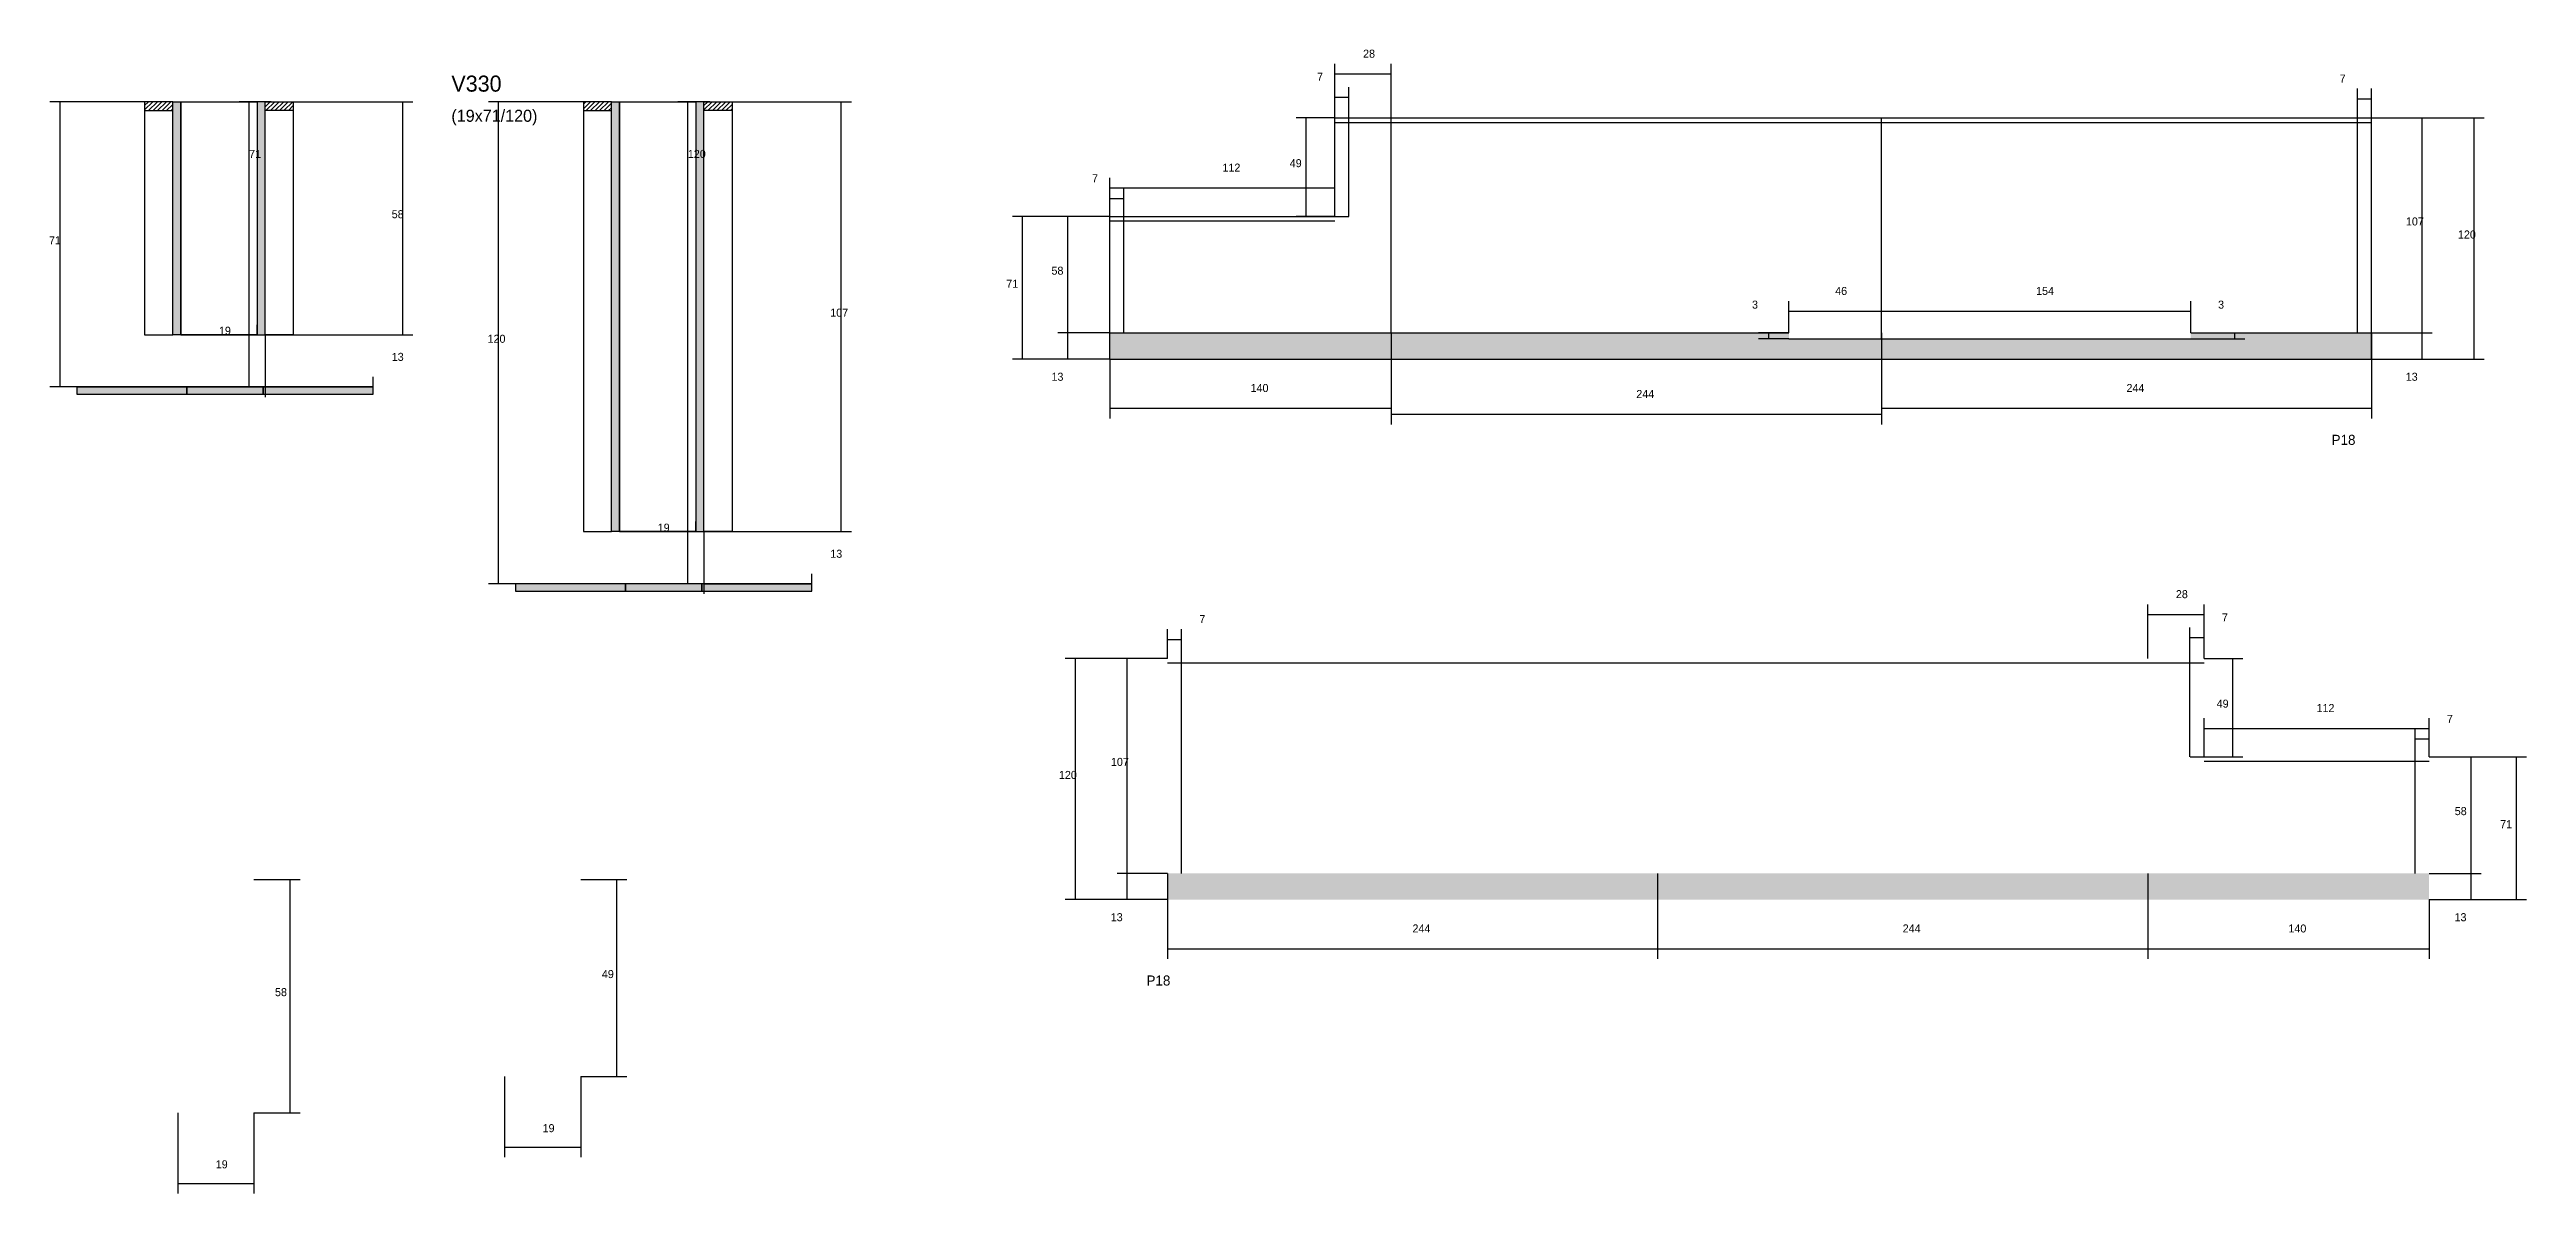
# Model space of a CAD drawing. Header units: metres. Extents: x 6779 to 8012, y 1912 to 2481.
import ezdxf

# ---------------------------------------------------------------- set-up
doc = ezdxf.new("R2010")
doc.units = ezdxf.units.M
for name, color, linetype in [('CONCRETO', 251, 'Continuous'), ('COTA', 241, 'Continuous'), ('Hachura', 253, 'Continuous'), ('Madeira', 126, 'Continuous'), ('NOMENCLATURA', 7, 'Continuous'), ('Painéis', 200, 'Continuous'), ('SARR_2.2x7', 40, 'Continuous'), ('Texto Seção', 7, 'Continuous')]:
    doc.layers.add(name, color=color, linetype=linetype)

msp = doc.modelspace()

# ---------------------------------------------------------------- hatches: boundary and pattern name
at = {"layer": 'COTA'}
h = msp.add_hatch(dxfattribs=at)
h.set_pattern_fill('AR-CONC', scale=0.03)
h.paths.add_polyline_path([(7844.9, 2339.8), (7844.9, 2336.8), (7844.9, 2336.8), (7644.9, 2336.8), (7644.9, 2336.8), (7644.9, 2339.8), (7644.9, 2339.8), (7306.9, 2339.8), (7306.9, 2339.8), (7306.9, 2326.8), (7306.9, 2326.8), (7934.9, 2326.8), (7934.9, 2326.8), (7934.9, 2339.8), (7934.9, 2339.8), (7844.9, 2339.8)])
h = msp.add_hatch(dxfattribs=at)
h.set_pattern_fill('AR-CONC', scale=0.03)
h.paths.add_polyline_path([(7963.5, 2057.8), (7963.5, 2070.8), (7963.5, 2070.8), (7335.5, 2070.8), (7335.5, 2070.8), (7335.5, 2057.8), (7335.5, 2057.8), (7963.5, 2057.8)])
at = {"layer": 'Hachura'}
h = msp.add_hatch(dxfattribs=at)
h.set_pattern_fill('ANSI31', scale=0.5)
h.paths.add_polyline_path([(6840.4, 2450.5), (6840.4, 2454.9), (6840.4, 2454.9), (6826.4, 2454.9), (6826.4, 2454.9), (6826.4, 2450.5), (6826.4, 2450.5), (6840.4, 2450.5)])
h = msp.add_hatch(color=8, dxfattribs=at)
h.dxf.hatch_style = 1
h.paths.add_polyline_path([(6840.4, 2338.9), (6844.4, 2338.9), (6844.4, 2338.9), (6844.4, 2454.9), (6844.4, 2454.9), (6840.4, 2454.9), (6840.4, 2454.9), (6840.4, 2338.9)])
h = msp.add_hatch(color=8, dxfattribs=at)
h.dxf.hatch_style = 1
h.paths.add_polyline_path([(6882.4, 2338.9), (6886.4, 2338.9), (6886.4, 2338.9), (6886.4, 2454.9), (6886.4, 2454.9), (6882.4, 2454.9), (6882.4, 2454.9), (6882.4, 2338.9)])
h = msp.add_hatch(dxfattribs=at)
h.set_pattern_fill('ANSI31', scale=0.5)
h.paths.add_polyline_path([(6886.4, 2450.5), (6886.4, 2454.9), (6886.4, 2454.9), (6900.4, 2454.9), (6900.4, 2454.9), (6900.4, 2450.5), (6900.4, 2450.5), (6886.4, 2450.5)])
h = msp.add_hatch(dxfattribs=at)
h.set_pattern_fill('ANSI31', scale=0.5)
h.paths.add_polyline_path([(7058.8, 2450.5), (7058.8, 2454.9), (7058.8, 2454.9), (7044.8, 2454.9), (7044.8, 2454.9), (7044.8, 2450.5), (7044.8, 2450.5), (7058.8, 2450.5)])
h = msp.add_hatch(color=8, dxfattribs=at)
h.dxf.hatch_style = 1
h.paths.add_polyline_path([(7058.8, 2240.9), (7062.8, 2240.9), (7062.8, 2240.9), (7062.8, 2454.9), (7062.8, 2454.9), (7058.8, 2454.9), (7058.8, 2454.9), (7058.8, 2240.9)])
h = msp.add_hatch(color=8, dxfattribs=at)
h.dxf.hatch_style = 1
h.paths.add_polyline_path([(7100.8, 2240.9), (7104.8, 2240.9), (7104.8, 2240.9), (7104.8, 2454.9), (7104.8, 2454.9), (7100.8, 2454.9), (7100.8, 2454.9), (7100.8, 2240.9)])
h = msp.add_hatch(dxfattribs=at)
h.set_pattern_fill('ANSI31', scale=0.5)
h.paths.add_polyline_path([(7104.8, 2450.5), (7104.8, 2454.9), (7104.8, 2454.9), (7118.8, 2454.9), (7118.8, 2454.9), (7118.8, 2450.5), (7118.8, 2450.5), (7104.8, 2450.5)])
h = msp.add_hatch(color=8, dxfattribs=at)
h.dxf.hatch_style = 1
h.paths.add_polyline_path([(6847.4, 2309.3), (6847.4, 2312.9), (6847.4, 2312.9), (6792.6, 2312.9), (6792.6, 2312.9), (6792.6, 2309.3), (6792.6, 2309.3), (6847.4, 2309.3)])
h = msp.add_hatch(color=8, dxfattribs=at)
h.dxf.hatch_style = 1
h.paths.add_polyline_path([(6885.4, 2309.3), (6885.4, 2312.9), (6885.4, 2312.9), (6847.4, 2312.9), (6847.4, 2312.9), (6847.4, 2309.3), (6847.4, 2309.3), (6885.4, 2309.3)])
h = msp.add_hatch(color=8, dxfattribs=at)
h.dxf.hatch_style = 1
h.paths.add_polyline_path([(6940.2, 2309.3), (6940.2, 2312.9), (6940.2, 2312.9), (6885.4, 2312.9), (6885.4, 2312.9), (6885.4, 2309.3), (6885.4, 2309.3), (6940.2, 2309.3)])
h = msp.add_hatch(color=8, dxfattribs=at)
h.dxf.hatch_style = 1
h.paths.add_polyline_path([(7065.8, 2211.3), (7065.8, 2214.9), (7065.8, 2214.9), (7011, 2214.9), (7011, 2214.9), (7011, 2211.3), (7011, 2211.3), (7065.8, 2211.3)])
h = msp.add_hatch(color=8, dxfattribs=at)
h.dxf.hatch_style = 1
h.paths.add_polyline_path([(7103.8, 2211.3), (7103.8, 2214.9), (7103.8, 2214.9), (7065.8, 2214.9), (7065.8, 2214.9), (7065.8, 2211.3), (7065.8, 2211.3), (7103.8, 2211.3)])
h = msp.add_hatch(color=8, dxfattribs=at)
h.dxf.hatch_style = 1
h.paths.add_polyline_path([(7158.6, 2211.3), (7158.6, 2214.9), (7158.6, 2214.9), (7103.8, 2214.9), (7103.8, 2214.9), (7103.8, 2211.3), (7103.8, 2211.3), (7158.6, 2211.3)])

# ---------------------------------------------------------------- linework, layer by layer
at = {"layer": 'CONCRETO'}
for points in [[(6844.4, 2454.9), (6844.4, 2454.9), (6882.4, 2454.9), (6882.4, 2426.9), (6882.4, 2426.9), (6882.4, 2338.9), (6844.4, 2338.9), (6844.4, 2454.9)], [(7062.8, 2454.9), (7062.8, 2454.9), (7100.8, 2454.9), (7100.8, 2426.9), (7100.8, 2426.9), (7100.8, 2240.9), (7062.8, 2240.9), (7062.8, 2454.9)]]:
    msp.add_lwpolyline(points, close=True, dxfattribs=at)
at = {"layer": 'COTA'}
for p, q in [((6840.4, 2454.9), (6779.3, 2454.9)), ((6784.3, 2312.9), (6784.3, 2454.9)), ((6889.4, 2454.9), (6873.4, 2454.9)), ((6878.4, 2312.9), (6878.4, 2454.9)), ((6886.4, 2454.9), (6959.9, 2454.9)), ((6954.9, 2338.9), (6954.9, 2454.9)), ((7058.8, 2454.9), (6997.6, 2454.9)), ((7002.6, 2214.9), (7002.6, 2454.9)), ((7107.8, 2454.9), (7091.8, 2454.9)), ((7096.8, 2214.9), (7096.8, 2454.9)), ((7104.8, 2454.9), (7178.2, 2454.9)), ((7173.2, 2240.9), (7173.2, 2454.9)), ((7418.9, 2446.8), (7418.9, 2462.2)), ((7418.9, 2457.2), (7425.9, 2457.2)), ((7425.9, 2446.8), (7425.9, 2462.2)), ((7927.9, 2446.8), (7927.9, 2461.4)), ((7927.9, 2456.4), (7934.9, 2456.4)), ((7934.9, 2446.8), (7934.9, 2461.4)), ((7306.8, 2397.8), (7306.8, 2411.7)), ((7306.8, 2406.7), (7313.8, 2406.7)), ((7313.8, 2397.8), (7313.8, 2411.7)), ((7306.9, 2397.8), (7281, 2397.8)), ((7286, 2339.8), (7286, 2397.8)), ((6844.4, 2338.9), (6844.4, 2343.9)), ((6882.4, 2338.9), (6882.4, 2343.9)), ((6844.4, 2338.9), (6882.4, 2338.9)), ((6886.4, 2338.9), (6959.9, 2338.9)), ((6886.4, 2338.9), (6886.4, 2307.9)), ((7306.9, 2339.8), (7281, 2339.8)), ((6792.6, 2312.9), (6779.3, 2312.9)), ((6889.4, 2312.9), (6873.4, 2312.9)), ((6886.4, 2312.9), (6940.2, 2312.9)), ((6940.2, 2312.9), (6940.2, 2317.9)), ((7062.8, 2240.9), (7062.8, 2245.9)), ((7100.8, 2240.9), (7100.8, 2245.9)), ((7062.8, 2240.9), (7100.8, 2240.9)), ((7104.8, 2240.9), (7178.2, 2240.9)), ((7104.8, 2240.9), (7104.8, 2209.9)), ((7158.6, 2214.9), (7158.6, 2219.9)), ((7011, 2214.9), (6997.6, 2214.9)), ((7107.8, 2214.9), (7091.8, 2214.9)), ((7104.8, 2214.9), (7158.6, 2214.9)), ((7335.5, 2177.8), (7335.5, 2192.3)), ((7335.5, 2187.3), (7342.5, 2187.3)), ((7342.5, 2177.8), (7342.5, 2192.3)), ((7844.5, 2177.8), (7844.5, 2193.2)), ((7844.5, 2188.2), (7851.5, 2188.2)), ((7851.5, 2177.8), (7851.5, 2193.2)), ((7956.6, 2128.8), (7956.6, 2142.7)), ((7956.6, 2137.7), (7963.6, 2137.7)), ((7963.6, 2128.8), (7963.6, 2142.7)), ((7963.5, 2128.8), (7989.4, 2128.8)), ((7984.4, 2070.8), (7984.4, 2128.8)), ((6880.8, 2067.7), (6903.8, 2067.7)), ((6898.8, 1951.7), (6898.8, 2067.7)), ((7043.5, 2067.7), (7066.5, 2067.7)), ((7061.5, 1969.7), (7061.5, 2067.7)), ((7963.5, 2070.8), (7989.4, 2070.8)), ((7005.5, 1969.7), (7005.5, 1929.5)), ((7043.5, 1969.7), (7043.5, 1929.5)), ((7043.5, 1969.7), (7066.5, 1969.7)), ((6842.9, 1951.7), (6842.9, 1911.5)), ((6880.8, 1951.7), (6880.8, 1911.5)), ((6880.8, 1951.7), (6903.8, 1951.7)), ((7005.5, 1934.5), (7043.5, 1934.5)), ((6842.9, 1916.5), (6880.8, 1916.5))]:
    msp.add_line(p, q, dxfattribs=at)
at = {"layer": 'Madeira'}
for points in [[(6840.4, 2450.5), (6840.4, 2454.9), (6826.4, 2454.9), (6826.4, 2450.5)], [(6840.4, 2454.9), (6826.4, 2454.9), (6826.4, 2338.9), (6840.4, 2338.9)], [(6886.4, 2450.5), (6886.4, 2454.9), (6900.4, 2454.9), (6900.4, 2450.5)], [(6886.4, 2454.9), (6900.4, 2454.9), (6900.4, 2338.9), (6886.4, 2338.9)], [(7058.8, 2450.5), (7058.8, 2454.9), (7044.8, 2454.9), (7044.8, 2450.5)], [(7058.8, 2454.9), (7044.8, 2454.9), (7044.8, 2240.9), (7058.8, 2240.9)], [(7104.8, 2450.5), (7104.8, 2454.9), (7118.8, 2454.9), (7118.8, 2450.5)], [(7104.8, 2454.9), (7118.8, 2454.9), (7118.8, 2240.9), (7104.8, 2240.9)]]:
    msp.add_lwpolyline(points, close=True, dxfattribs=at)
at = {"layer": 'Painéis'}
for p, q in [((7418.9, 2446.8), (7418.9, 2473.7)), ((7418.9, 2468.7), (7446.9, 2468.7)), ((7446.9, 2446.8), (7446.9, 2473.7)), ((7418.9, 2446.8), (7399.6, 2446.8)), ((7404.6, 2397.8), (7404.6, 2446.8)), ((7418.9, 2446.8), (7934.9, 2446.8)), ((7418.9, 2397.8), (7418.9, 2446.8)), ((7446.9, 2339.8), (7446.9, 2446.8)), ((7690.9, 2336.8), (7690.9, 2446.8)), ((7934.9, 2339.8), (7934.9, 2446.8)), ((7934.9, 2446.8), (7965.1, 2446.8)), ((7934.9, 2446.8), (7991, 2446.8)), ((7960.1, 2339.8), (7960.1, 2446.8)), ((7986, 2326.8), (7986, 2446.8)), ((7306.9, 2397.8), (7306.9, 2417)), ((7418.9, 2397.8), (7418.9, 2417)), ((7306.9, 2412), (7418.9, 2412)), ((7306.9, 2397.8), (7258.4, 2397.8)), ((7263.4, 2326.8), (7263.4, 2397.8)), ((7306.9, 2397.8), (7418.9, 2397.8)), ((7306.9, 2339.8), (7306.9, 2397.8)), ((7418.9, 2397.8), (7399.6, 2397.8)), ((7644.9, 2339.8), (7644.9, 2355.6)), ((7690.9, 2339.8), (7690.9, 2355.6)), ((7690.9, 2336.8), (7690.9, 2355.6)), ((7844.9, 2339.8), (7844.9, 2355.6)), ((7644.9, 2350.6), (7690.9, 2350.6)), ((7690.9, 2350.6), (7844.9, 2350.6)), ((7306.9, 2339.8), (7281, 2339.8)), ((7286, 2326.8), (7286, 2339.8)), ((7306.9, 2339.8), (7644.9, 2339.8)), ((7306.9, 2326.8), (7306.9, 2339.8)), ((7446.9, 2339.8), (7446.9, 2297.3)), ((7446.9, 2339.8), (7446.9, 2294.3)), ((7644.9, 2339.8), (7629.8, 2339.8)), ((7644.9, 2336.8), (7629.8, 2336.8)), ((7634.8, 2336.8), (7634.8, 2339.8)), ((7644.9, 2336.8), (7844.9, 2336.8)), ((7690.9, 2339.8), (7690.9, 2297.3)), ((7690.9, 2336.8), (7690.9, 2294.3)), ((7844.9, 2339.8), (7934.9, 2339.8)), ((7844.9, 2339.8), (7871.8, 2339.8)), ((7844.9, 2336.8), (7871.8, 2336.8)), ((7866.8, 2336.8), (7866.8, 2339.8)), ((7934.9, 2326.8), (7934.9, 2339.8)), ((7934.9, 2339.8), (7965.1, 2339.8)), ((7934.9, 2339.8), (7965.1, 2339.8)), ((7934.9, 2339.8), (7934.9, 2297.3)), ((7960.1, 2326.8), (7960.1, 2339.8)), ((7306.9, 2326.8), (7258.4, 2326.8)), ((7306.9, 2326.8), (7281, 2326.8)), ((7306.9, 2326.8), (7934.9, 2326.8)), ((7306.9, 2326.8), (7306.9, 2297.3)), ((7934.9, 2326.8), (7965.1, 2326.8)), ((7934.9, 2326.8), (7991, 2326.8)), ((6792.6, 2312.9), (6847.4, 2312.9)), ((6847.4, 2312.9), (6885.4, 2312.9)), ((6885.4, 2312.9), (6940.2, 2312.9)), ((7306.9, 2302.3), (7446.9, 2302.3)), ((7446.9, 2299.3), (7690.9, 2299.3)), ((7690.9, 2302.3), (7934.9, 2302.3)), ((7823.5, 2177.8), (7823.5, 2204.7)), ((7823.5, 2199.7), (7851.5, 2199.7)), ((7851.5, 2177.8), (7851.5, 2204.7)), ((7335.5, 2177.8), (7284.7, 2177.8)), ((7289.7, 2057.8), (7289.7, 2177.8)), ((7335.5, 2177.8), (7310.5, 2177.8)), ((7315.5, 2070.8), (7315.5, 2177.8)), ((7851.5, 2177.8), (7870.9, 2177.8)), ((7865.9, 2128.8), (7865.9, 2177.8)), ((7851.5, 2128.8), (7851.5, 2148)), ((7963.5, 2128.8), (7963.5, 2148)), ((7851.5, 2143), (7963.5, 2143)), ((7851.5, 2128.8), (7870.9, 2128.8)), ((7963.5, 2128.8), (8012, 2128.8)), ((8007, 2057.8), (8007, 2128.8)), ((7335.5, 2070.8), (7310.5, 2070.8)), ((7335.5, 2070.8), (7310.5, 2070.8)), ((7315.5, 2057.8), (7315.5, 2070.8)), ((7335.5, 2070.8), (7335.5, 2028.3)), ((7579.5, 2070.8), (7579.5, 2028.3)), ((7579.5, 2070.8), (7579.5, 2028.3)), ((7823.5, 2070.8), (7823.5, 2028.3)), ((7823.5, 2070.8), (7823.5, 2028.3)), ((7963.5, 2070.8), (7989.4, 2070.8)), ((7984.4, 2057.8), (7984.4, 2070.8)), ((7335.5, 2057.8), (7284.7, 2057.8)), ((7335.5, 2057.8), (7310.5, 2057.8)), ((7963.5, 2057.8), (7989.4, 2057.8)), ((7963.5, 2057.8), (8012, 2057.8)), ((7963.5, 2057.8), (7963.5, 2028.3)), ((7335.5, 2033.3), (7579.5, 2033.3)), ((7579.5, 2033.3), (7823.5, 2033.3)), ((7823.5, 2033.3), (7963.5, 2033.3))]:
    msp.add_line(p, q, dxfattribs=at)
for points in [[(6840.4, 2454.9), (6844.4, 2454.9), (6844.4, 2338.9), (6840.4, 2338.9)], [(6886.4, 2454.9), (6882.4, 2454.9), (6882.4, 2338.9), (6886.4, 2338.9)], [(7058.8, 2454.9), (7062.8, 2454.9), (7062.8, 2240.9), (7058.8, 2240.9)], [(7104.8, 2454.9), (7100.8, 2454.9), (7100.8, 2240.9), (7104.8, 2240.9)], [(6847.4, 2309.3), (6847.4, 2312.9), (6792.6, 2312.9), (6792.6, 2309.3)], [(6885.4, 2309.3), (6885.4, 2312.9), (6847.4, 2312.9), (6847.4, 2309.3)], [(6940.2, 2309.3), (6940.2, 2312.9), (6885.4, 2312.9), (6885.4, 2309.3)], [(7065.8, 2211.3), (7065.8, 2214.9), (7011, 2214.9), (7011, 2211.3)], [(7103.8, 2211.3), (7103.8, 2214.9), (7065.8, 2214.9), (7065.8, 2211.3)], [(7158.6, 2211.3), (7158.6, 2214.9), (7103.8, 2214.9), (7103.8, 2211.3)]]:
    msp.add_lwpolyline(points, close=True, dxfattribs=at)
at = {"layer": 'SARR_2.2x7'}
for p, q in [((7418.9, 2444.6), (7446.9, 2444.6)), ((7425.9, 2397.8), (7425.9, 2446.8)), ((7446.9, 2444.6), (7690.9, 2444.6)), ((7690.9, 2444.6), (7934.9, 2444.6)), ((7927.9, 2339.8), (7927.9, 2446.8)), ((7306.9, 2395.6), (7418.9, 2395.6)), ((7313.8, 2339.8), (7313.8, 2397.8)), ((7418.9, 2397.8), (7425.8, 2397.8)), ((7335.5, 2175.6), (7579.5, 2175.6)), ((7342.5, 2070.8), (7342.5, 2177.8)), ((7579.5, 2175.6), (7823.5, 2175.6)), ((7823.5, 2175.6), (7851.5, 2175.6)), ((7844.5, 2128.8), (7844.5, 2177.8)), ((7844.6, 2128.8), (7851.5, 2128.8)), ((7851.5, 2126.6), (7963.5, 2126.6)), ((7956.6, 2070.8), (7956.6, 2128.8))]:
    msp.add_line(p, q, dxfattribs=at)

# ---------------------------------------------------------------- texts
at = {"layer": 'COTA'}
for s, p in [('7', (7410, 2465.3)), ('7', (7919, 2464.4)), ('71', (6878.4, 2426.9)), ('120', (7096.8, 2426.9)), ('7', (7298, 2414.8)), ('58', (6949.4, 2396.9)), ('71', (6778.8, 2383.9)), ('58', (7277.8, 2368.8)), ('19', (6863.4, 2338.9)), ('107', (7167.7, 2347.9)), ('120', (6997.1, 2334.9)), ('13', (6949.4, 2325.9)), ('19', (7081.8, 2240.9)), ('13', (7167.7, 2227.9)), ('7', (7351.4, 2195.4)), ('7', (7860.4, 2196.2)), ('7', (7972.4, 2145.7)), ('58', (7976.3, 2099.8)), ('49', (7054, 2018.7)), ('58', (6891.3, 2009.7)), ('19', (7024.5, 1942)), ('19', (6861.8, 1924))]:
    msp.add_text(s, height=4, dxfattribs=at).set_placement(p)
at = {"layer": 'NOMENCLATURA'}
for p in [(7915, 2284.1), (7325.1, 2015)]:
    msp.add_text('P18', height=5, dxfattribs=at).set_placement(p)
at = {"layer": 'Painéis'}
for s, p in [('28', (7432.9, 2476.8)), ('112', (7362.9, 2420.1)), ('49', (7396.4, 2422.3)), ('107', (7952, 2393.3)), ('120', (7977.9, 2386.8)), ('71', (7255.3, 2362.3)), ('3', (7626.5, 2351.9)), ('46', (7667.9, 2358.7)), ('154', (7767.9, 2358.7)), ('3', (7858.5, 2351.9)), ('13', (7277.8, 2316)), ('13', (7951.9, 2316)), ('140', (7376.9, 2310.4)), ('244', (7568.9, 2307.4)), ('244', (7812.9, 2310.4)), ('28', (7837.5, 2207.8)), ('49', (7857.8, 2153.3)), ('112', (7907.5, 2151.1)), ('120', (7281.5, 2117.8)), ('107', (7307.4, 2124.3)), ('71', (7998.9, 2093.3)), ('13', (7307.3, 2047)), ('13', (7976.2, 2047)), ('244', (7457.5, 2041.4)), ('244', (7701.5, 2041.4)), ('140', (7893.5, 2041.4))]:
    msp.add_text(s, height=4, dxfattribs=at).set_placement(p)
at = {"layer": 'Texto Seção'}
for s, height, p in [('V330', 8, (6979.1, 2459.9)), ('(19x71/120)', 6, (6979.1, 2444.9))]:
    msp.add_text(s, height=height, dxfattribs=at).set_placement(p)

doc.saveas('drawing.dxf')
